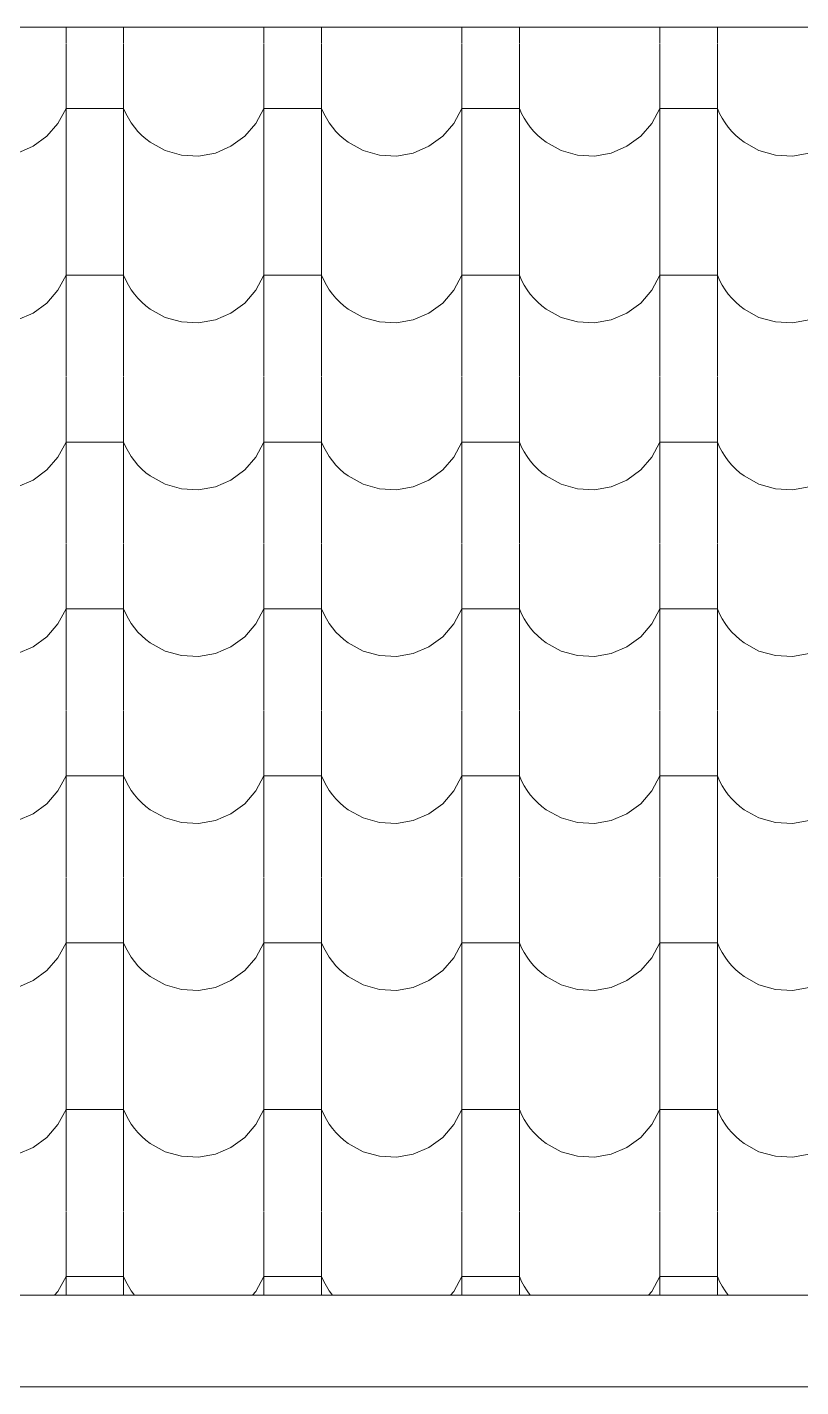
# Model space of a CAD drawing. Header units: millimetres. Extents: x 3554773 to 3850347, y -1853213 to -1653133.
# Drawn here: x 3591239 to 3593847, y -1693890 to -1689310 of the extents above; entities that cross this region are included whole.
import ezdxf

# ---------------------------------------------------------------- set-up
doc = ezdxf.new("R2010")
doc.units = ezdxf.units.MM
doc.header["$MEASUREMENT"] = 0
doc.set_wipeout_variables(frame=1)
doc.linetypes.add('Wipeout_Contour', pattern=[1000, 0, -1000])
doc.layers.add('Shell - Roof', color=7, linetype='Continuous')
doc.layers.add('Structural - Bearing', color=7, linetype='Continuous')
for name, color, linetype, lineweight, true_color in [('Shell - Roof_Pen_No__72', 7, 'Continuous', 20, 0xbf8080), ('Shell - Roof_Pen_No__92', 7, 'Continuous', 13, 0xbf8080), ('Structural - Bearing_Pen_No__87', 7, 'Continuous', 20, 0x6a6a6a)]:
    doc.layers.add(name, color=color, linetype=linetype, lineweight=lineweight, true_color=true_color)

# ---------------------------------------------------------------- blocks, each defined once
blk = doc.blocks.new('*X17', base_point=(2062354.7, -947561.6))
at = {"layer": 'Shell - Roof_Pen_No__72', "linetype": 'Continuous'}
for p, q in [((3675865.7, -1724558.6), (3675865.7, -1724571.6)), ((3675913.7, -1724558.6), (3675913.7, -1724571.6)), ((3676030.7, -1724558.6), (3676030.7, -1724571.6)), ((3676078.7, -1724558.6), (3676078.7, -1724571.6)), ((3676195.7, -1724558.6), (3676195.7, -1724571.6)), ((3676243.7, -1724558.6), (3676243.7, -1724571.6)), ((3676360.7, -1724558.6), (3676360.7, -1724571.6)), ((3676408.7, -1724558.6), (3676408.7, -1724571.6)), ((3675865.7, -1724572.1), (3675865.7, -1724710.6)), ((3675913.7, -1724572.1), (3675913.7, -1724710.6)), ((3676030.7, -1724572.1), (3676030.7, -1724710.6)), ((3676078.7, -1724572.1), (3676078.7, -1724710.6)), ((3676195.7, -1724572.1), (3676195.7, -1724710.6)), ((3676243.7, -1724572.1), (3676243.7, -1724710.6)), ((3676360.7, -1724572.1), (3676360.7, -1724710.6)), ((3676408.7, -1724572.1), (3676408.7, -1724710.6)), ((3675859, -1724638.7), (3675865.7, -1724626.2)), ((3675889.7, -1724626.2), (3675865.7, -1724626.2)), ((3675913.7, -1724626.2), (3675889.7, -1724626.2)), ((3675913.7, -1724626.2), (3675915.5, -1724630.4)), ((3675915.5, -1724630.4), (3675917.7, -1724634.4)), ((3676024, -1724638.7), (3676030.7, -1724626.2)), ((3676054.7, -1724626.2), (3676030.7, -1724626.2)), ((3676078.7, -1724626.2), (3676054.7, -1724626.2)), ((3676078.7, -1724626.2), (3676080.5, -1724630.4)), ((3676080.5, -1724630.4), (3676082.7, -1724634.4)), ((3676189, -1724638.7), (3676195.7, -1724626.2)), ((3676219.7, -1724626.2), (3676195.7, -1724626.2)), ((3676243.7, -1724626.2), (3676219.7, -1724626.2)), ((3676243.7, -1724626.2), (3676245.5, -1724630.4)), ((3676245.5, -1724630.4), (3676247.7, -1724634.4)), ((3676354, -1724638.7), (3676360.7, -1724626.2)), ((3676384.7, -1724626.2), (3676360.7, -1724626.2)), ((3676408.7, -1724626.2), (3676384.7, -1724626.2)), ((3676408.7, -1724626.2), (3676410.5, -1724630.4)), ((3676410.5, -1724630.4), (3676412.7, -1724634.4)), ((3675849.7, -1724649.4), (3675859, -1724638.7)), ((3675917.7, -1724634.4), (3675920.1, -1724638.3)), ((3675920.1, -1724638.3), (3675922.7, -1724641.9)), ((3675922.7, -1724641.9), (3675925.7, -1724645.4)), ((3676014.7, -1724649.4), (3676024, -1724638.7)), ((3676082.7, -1724634.4), (3676085.1, -1724638.3)), ((3676085.1, -1724638.3), (3676087.7, -1724641.9)), ((3676087.7, -1724641.9), (3676090.7, -1724645.4)), ((3676179.7, -1724649.4), (3676189, -1724638.7)), ((3676247.7, -1724634.4), (3676250.1, -1724638.3)), ((3676250.1, -1724638.3), (3676252.7, -1724641.9)), ((3676252.7, -1724641.9), (3676255.7, -1724645.4)), ((3676344.7, -1724649.4), (3676354, -1724638.7)), ((3676412.7, -1724634.4), (3676415.1, -1724638.3)), ((3676415.1, -1724638.3), (3676417.7, -1724641.9)), ((3676417.7, -1724641.9), (3676420.7, -1724645.4)), ((3675838.2, -1724657.8), (3675849.7, -1724649.4)), ((3675925.7, -1724645.4), (3675928.9, -1724648.7)), ((3675928.9, -1724648.7), (3675932.3, -1724651.7)), ((3675932.3, -1724651.7), (3675935.9, -1724654.4)), ((3675935.9, -1724654.4), (3675948.3, -1724661.3)), ((3676003.2, -1724657.8), (3676014.7, -1724649.4)), ((3676090.7, -1724645.4), (3676093.9, -1724648.7)), ((3676093.9, -1724648.7), (3676097.3, -1724651.7)), ((3676097.3, -1724651.7), (3676100.9, -1724654.4)), ((3676100.9, -1724654.4), (3676113.3, -1724661.3)), ((3676168.2, -1724657.8), (3676179.7, -1724649.4)), ((3676255.7, -1724645.4), (3676258.9, -1724648.7)), ((3676258.9, -1724648.7), (3676262.3, -1724651.7)), ((3676262.3, -1724651.7), (3676265.9, -1724654.4)), ((3676265.9, -1724654.4), (3676278.3, -1724661.3)), ((3676333.2, -1724657.8), (3676344.7, -1724649.4)), ((3676420.7, -1724645.4), (3676423.9, -1724648.7)), ((3676423.9, -1724648.7), (3676427.3, -1724651.7)), ((3676427.3, -1724651.7), (3676430.9, -1724654.4)), ((3676430.9, -1724654.4), (3676443.3, -1724661.3)), ((3675825.2, -1724663.4), (3675838.2, -1724657.8)), ((3675948.3, -1724661.3), (3675962, -1724665.1)), ((3675962, -1724665.1), (3675976.2, -1724665.9)), ((3675976.2, -1724665.9), (3675990.2, -1724663.4)), ((3675990.2, -1724663.4), (3676003.2, -1724657.8)), ((3676113.3, -1724661.3), (3676127, -1724665.1)), ((3676127, -1724665.1), (3676141.2, -1724665.9)), ((3676141.2, -1724665.9), (3676155.2, -1724663.4)), ((3676155.2, -1724663.4), (3676168.2, -1724657.8)), ((3676278.3, -1724661.3), (3676292, -1724665.1)), ((3676292, -1724665.1), (3676306.2, -1724665.9)), ((3676306.2, -1724665.9), (3676320.2, -1724663.4)), ((3676320.2, -1724663.4), (3676333.2, -1724657.8)), ((3676443.3, -1724661.3), (3676457, -1724665.1)), ((3676457, -1724665.1), (3676471.2, -1724665.9)), ((3676471.2, -1724665.9), (3676485.2, -1724663.4)), ((3675865.7, -1724711.1), (3675865.7, -1724849.6)), ((3675913.7, -1724711.1), (3675913.7, -1724849.6)), ((3676030.7, -1724711.1), (3676030.7, -1724849.6)), ((3676078.7, -1724711.1), (3676078.7, -1724849.6)), ((3676195.7, -1724711.1), (3676195.7, -1724849.6)), ((3676243.7, -1724711.1), (3676243.7, -1724849.6)), ((3676360.7, -1724711.1), (3676360.7, -1724849.6)), ((3676408.7, -1724711.1), (3676408.7, -1724849.6)), ((3675859, -1724777.7), (3675865.7, -1724765.2)), ((3675889.7, -1724765.2), (3675865.7, -1724765.2)), ((3675913.7, -1724765.2), (3675889.7, -1724765.2)), ((3675913.7, -1724765.2), (3675915.5, -1724769.4)), ((3676024, -1724777.7), (3676030.7, -1724765.2)), ((3676054.7, -1724765.2), (3676030.7, -1724765.2)), ((3676078.7, -1724765.2), (3676054.7, -1724765.2)), ((3676078.7, -1724765.2), (3676080.5, -1724769.4)), ((3676189, -1724777.7), (3676195.7, -1724765.2)), ((3676219.7, -1724765.2), (3676195.7, -1724765.2)), ((3676243.7, -1724765.2), (3676219.7, -1724765.2)), ((3676243.7, -1724765.2), (3676245.5, -1724769.4)), ((3676354, -1724777.7), (3676360.7, -1724765.2)), ((3676384.7, -1724765.2), (3676360.7, -1724765.2)), ((3676408.7, -1724765.2), (3676384.7, -1724765.2)), ((3676408.7, -1724765.2), (3676410.5, -1724769.4)), ((3675849.7, -1724788.4), (3675859, -1724777.7)), ((3675915.5, -1724769.4), (3675917.7, -1724773.4)), ((3675917.7, -1724773.4), (3675920.1, -1724777.3)), ((3675920.1, -1724777.3), (3675922.7, -1724780.9)), ((3676014.7, -1724788.4), (3676024, -1724777.7)), ((3676080.5, -1724769.4), (3676082.7, -1724773.4)), ((3676082.7, -1724773.4), (3676085.1, -1724777.3)), ((3676085.1, -1724777.3), (3676087.7, -1724780.9)), ((3676179.7, -1724788.4), (3676189, -1724777.7)), ((3676245.5, -1724769.4), (3676247.7, -1724773.4)), ((3676247.7, -1724773.4), (3676250.1, -1724777.3)), ((3676250.1, -1724777.3), (3676252.7, -1724780.9)), ((3676344.7, -1724788.4), (3676354, -1724777.7)), ((3676410.5, -1724769.4), (3676412.7, -1724773.4)), ((3676412.7, -1724773.4), (3676415.1, -1724777.3)), ((3676415.1, -1724777.3), (3676417.7, -1724780.9)), ((3675838.2, -1724796.8), (3675849.7, -1724788.4)), ((3675922.7, -1724780.9), (3675925.7, -1724784.4)), ((3675925.7, -1724784.4), (3675928.9, -1724787.7)), ((3675928.9, -1724787.7), (3675932.3, -1724790.7)), ((3675932.3, -1724790.7), (3675935.9, -1724793.4)), ((3676003.2, -1724796.8), (3676014.7, -1724788.4)), ((3676087.7, -1724780.9), (3676090.7, -1724784.4)), ((3676090.7, -1724784.4), (3676093.9, -1724787.7)), ((3676093.9, -1724787.7), (3676097.3, -1724790.7)), ((3676097.3, -1724790.7), (3676100.9, -1724793.4)), ((3676168.2, -1724796.8), (3676179.7, -1724788.4)), ((3676252.7, -1724780.9), (3676255.7, -1724784.4)), ((3676255.7, -1724784.4), (3676258.9, -1724787.7)), ((3676258.9, -1724787.7), (3676262.3, -1724790.7)), ((3676262.3, -1724790.7), (3676265.9, -1724793.4)), ((3676333.2, -1724796.8), (3676344.7, -1724788.4)), ((3676417.7, -1724780.9), (3676420.7, -1724784.4)), ((3676420.7, -1724784.4), (3676423.9, -1724787.7)), ((3676423.9, -1724787.7), (3676427.3, -1724790.7)), ((3676427.3, -1724790.7), (3676430.9, -1724793.4)), ((3675825.2, -1724802.4), (3675838.2, -1724796.8)), ((3675935.9, -1724793.4), (3675948.3, -1724800.3)), ((3675948.3, -1724800.3), (3675962, -1724804.1)), ((3675976.2, -1724804.9), (3675990.2, -1724802.4)), ((3675990.2, -1724802.4), (3676003.2, -1724796.8)), ((3676100.9, -1724793.4), (3676113.3, -1724800.3)), ((3676113.3, -1724800.3), (3676127, -1724804.1)), ((3676141.2, -1724804.9), (3676155.2, -1724802.4)), ((3676155.2, -1724802.4), (3676168.2, -1724796.8)), ((3676265.9, -1724793.4), (3676278.3, -1724800.3)), ((3676278.3, -1724800.3), (3676292, -1724804.1)), ((3676306.2, -1724804.9), (3676320.2, -1724802.4)), ((3676320.2, -1724802.4), (3676333.2, -1724796.8)), ((3676430.9, -1724793.4), (3676443.3, -1724800.3)), ((3676443.3, -1724800.3), (3676457, -1724804.1)), ((3676471.2, -1724804.9), (3676485.2, -1724802.4)), ((3675962, -1724804.1), (3675976.2, -1724804.9)), ((3676127, -1724804.1), (3676141.2, -1724804.9)), ((3676292, -1724804.1), (3676306.2, -1724804.9)), ((3676457, -1724804.1), (3676471.2, -1724804.9)), ((3675865.7, -1724850.1), (3675865.7, -1724988.6)), ((3675913.7, -1724850.1), (3675913.7, -1724988.6)), ((3676030.7, -1724850.1), (3676030.7, -1724988.6)), ((3676078.7, -1724850.1), (3676078.7, -1724988.6)), ((3676195.7, -1724850.1), (3676195.7, -1724988.6)), ((3676243.7, -1724850.1), (3676243.7, -1724988.6)), ((3676360.7, -1724850.1), (3676360.7, -1724988.6)), ((3676408.7, -1724850.1), (3676408.7, -1724988.6)), ((3675859, -1724916.7), (3675865.7, -1724904.2)), ((3675889.7, -1724904.2), (3675865.7, -1724904.2)), ((3675913.7, -1724904.2), (3675889.7, -1724904.2)), ((3675913.7, -1724904.2), (3675915.5, -1724908.4)), ((3676024, -1724916.7), (3676030.7, -1724904.2)), ((3676054.7, -1724904.2), (3676030.7, -1724904.2)), ((3676078.7, -1724904.2), (3676054.7, -1724904.2)), ((3676078.7, -1724904.2), (3676080.5, -1724908.4)), ((3676189, -1724916.7), (3676195.7, -1724904.2)), ((3676219.7, -1724904.2), (3676195.7, -1724904.2)), ((3676243.7, -1724904.2), (3676219.7, -1724904.2)), ((3676243.7, -1724904.2), (3676245.5, -1724908.4)), ((3676354, -1724916.7), (3676360.7, -1724904.2)), ((3676384.7, -1724904.2), (3676360.7, -1724904.2)), ((3676408.7, -1724904.2), (3676384.7, -1724904.2)), ((3676408.7, -1724904.2), (3676410.5, -1724908.4)), ((3675915.5, -1724908.4), (3675917.7, -1724912.4)), ((3675917.7, -1724912.4), (3675920.1, -1724916.3)), ((3676080.5, -1724908.4), (3676082.7, -1724912.4)), ((3676082.7, -1724912.4), (3676085.1, -1724916.3)), ((3676245.5, -1724908.4), (3676247.7, -1724912.4)), ((3676247.7, -1724912.4), (3676250.1, -1724916.3)), ((3676410.5, -1724908.4), (3676412.7, -1724912.4)), ((3676412.7, -1724912.4), (3676415.1, -1724916.3)), ((3675838.2, -1724935.8), (3675849.7, -1724927.4)), ((3675849.7, -1724927.4), (3675859, -1724916.7)), ((3675920.1, -1724916.3), (3675922.7, -1724919.9)), ((3675922.7, -1724919.9), (3675925.7, -1724923.4)), ((3675925.7, -1724923.4), (3675928.9, -1724926.7)), ((3675928.9, -1724926.7), (3675932.3, -1724929.7)), ((3676003.2, -1724935.8), (3676014.7, -1724927.4)), ((3676014.7, -1724927.4), (3676024, -1724916.7)), ((3676085.1, -1724916.3), (3676087.7, -1724919.9)), ((3676087.7, -1724919.9), (3676090.7, -1724923.4)), ((3676090.7, -1724923.4), (3676093.9, -1724926.7)), ((3676093.9, -1724926.7), (3676097.3, -1724929.7)), ((3676168.2, -1724935.8), (3676179.7, -1724927.4)), ((3676179.7, -1724927.4), (3676189, -1724916.7)), ((3676250.1, -1724916.3), (3676252.7, -1724919.9)), ((3676252.7, -1724919.9), (3676255.7, -1724923.4)), ((3676255.7, -1724923.4), (3676258.9, -1724926.7)), ((3676258.9, -1724926.7), (3676262.3, -1724929.7)), ((3676333.2, -1724935.8), (3676344.7, -1724927.4)), ((3676344.7, -1724927.4), (3676354, -1724916.7)), ((3676415.1, -1724916.3), (3676417.7, -1724919.9)), ((3676417.7, -1724919.9), (3676420.7, -1724923.4)), ((3676420.7, -1724923.4), (3676423.9, -1724926.7)), ((3676423.9, -1724926.7), (3676427.3, -1724929.7)), ((3675825.2, -1724941.4), (3675838.2, -1724935.8)), ((3675932.3, -1724929.7), (3675935.9, -1724932.4)), ((3675935.9, -1724932.4), (3675948.3, -1724939.3)), ((3675990.2, -1724941.4), (3676003.2, -1724935.8)), ((3676097.3, -1724929.7), (3676100.9, -1724932.4)), ((3676100.9, -1724932.4), (3676113.3, -1724939.3)), ((3676155.2, -1724941.4), (3676168.2, -1724935.8)), ((3676262.3, -1724929.7), (3676265.9, -1724932.4)), ((3676265.9, -1724932.4), (3676278.3, -1724939.3)), ((3676320.2, -1724941.4), (3676333.2, -1724935.8)), ((3676427.3, -1724929.7), (3676430.9, -1724932.4)), ((3676430.9, -1724932.4), (3676443.3, -1724939.3)), ((3675948.3, -1724939.3), (3675962, -1724943.1)), ((3675962, -1724943.1), (3675976.2, -1724943.9)), ((3675976.2, -1724943.9), (3675990.2, -1724941.4)), ((3676113.3, -1724939.3), (3676127, -1724943.1)), ((3676127, -1724943.1), (3676141.2, -1724943.9)), ((3676141.2, -1724943.9), (3676155.2, -1724941.4)), ((3676278.3, -1724939.3), (3676292, -1724943.1)), ((3676292, -1724943.1), (3676306.2, -1724943.9)), ((3676306.2, -1724943.9), (3676320.2, -1724941.4)), ((3676443.3, -1724939.3), (3676457, -1724943.1)), ((3676457, -1724943.1), (3676471.2, -1724943.9)), ((3676471.2, -1724943.9), (3676485.2, -1724941.4)), ((3675865.7, -1724989.1), (3675865.7, -1725127.6)), ((3675913.7, -1724989.1), (3675913.7, -1725127.6)), ((3676030.7, -1724989.1), (3676030.7, -1725127.6)), ((3676078.7, -1724989.1), (3676078.7, -1725127.6)), ((3676195.7, -1724989.1), (3676195.7, -1725127.6)), ((3676243.7, -1724989.1), (3676243.7, -1725127.6)), ((3676360.7, -1724989.1), (3676360.7, -1725127.6)), ((3676408.7, -1724989.1), (3676408.7, -1725127.6)), ((3675859, -1725055.7), (3675865.7, -1725043.2)), ((3675889.7, -1725043.2), (3675865.7, -1725043.2)), ((3675913.7, -1725043.2), (3675889.7, -1725043.2)), ((3675913.7, -1725043.2), (3675915.5, -1725047.4)), ((3675915.5, -1725047.4), (3675917.7, -1725051.4)), ((3675917.7, -1725051.4), (3675920.1, -1725055.3)), ((3676024, -1725055.7), (3676030.7, -1725043.2)), ((3676054.7, -1725043.2), (3676030.7, -1725043.2)), ((3676078.7, -1725043.2), (3676054.7, -1725043.2)), ((3676078.7, -1725043.2), (3676080.5, -1725047.4)), ((3676080.5, -1725047.4), (3676082.7, -1725051.4)), ((3676082.7, -1725051.4), (3676085.1, -1725055.3)), ((3676189, -1725055.7), (3676195.7, -1725043.2)), ((3676219.7, -1725043.2), (3676195.7, -1725043.2)), ((3676243.7, -1725043.2), (3676219.7, -1725043.2)), ((3676243.7, -1725043.2), (3676245.5, -1725047.4)), ((3676245.5, -1725047.4), (3676247.7, -1725051.4)), ((3676247.7, -1725051.4), (3676250.1, -1725055.3)), ((3676354, -1725055.7), (3676360.7, -1725043.2)), ((3676384.7, -1725043.2), (3676360.7, -1725043.2)), ((3676408.7, -1725043.2), (3676384.7, -1725043.2)), ((3676408.7, -1725043.2), (3676410.5, -1725047.4)), ((3676410.5, -1725047.4), (3676412.7, -1725051.4)), ((3676412.7, -1725051.4), (3676415.1, -1725055.3)), ((3675849.7, -1725066.4), (3675859, -1725055.7)), ((3675920.1, -1725055.3), (3675922.7, -1725058.9)), ((3675922.7, -1725058.9), (3675925.7, -1725062.4)), ((3675925.7, -1725062.4), (3675928.9, -1725065.7)), ((3676014.7, -1725066.4), (3676024, -1725055.7)), ((3676085.1, -1725055.3), (3676087.7, -1725058.9)), ((3676087.7, -1725058.9), (3676090.7, -1725062.4)), ((3676090.7, -1725062.4), (3676093.9, -1725065.7)), ((3676179.7, -1725066.4), (3676189, -1725055.7)), ((3676250.1, -1725055.3), (3676252.7, -1725058.9)), ((3676252.7, -1725058.9), (3676255.7, -1725062.4)), ((3676255.7, -1725062.4), (3676258.9, -1725065.7)), ((3676344.7, -1725066.4), (3676354, -1725055.7)), ((3676415.1, -1725055.3), (3676417.7, -1725058.9)), ((3676417.7, -1725058.9), (3676420.7, -1725062.4)), ((3676420.7, -1725062.4), (3676423.9, -1725065.7)), ((3675838.2, -1725074.8), (3675849.7, -1725066.4)), ((3675928.9, -1725065.7), (3675932.3, -1725068.7)), ((3675932.3, -1725068.7), (3675935.9, -1725071.4)), ((3675935.9, -1725071.4), (3675948.3, -1725078.3)), ((3676003.2, -1725074.8), (3676014.7, -1725066.4)), ((3676093.9, -1725065.7), (3676097.3, -1725068.7)), ((3676097.3, -1725068.7), (3676100.9, -1725071.4)), ((3676100.9, -1725071.4), (3676113.3, -1725078.3)), ((3676168.2, -1725074.8), (3676179.7, -1725066.4)), ((3676258.9, -1725065.7), (3676262.3, -1725068.7)), ((3676262.3, -1725068.7), (3676265.9, -1725071.4)), ((3676265.9, -1725071.4), (3676278.3, -1725078.3)), ((3676333.2, -1725074.8), (3676344.7, -1725066.4)), ((3676423.9, -1725065.7), (3676427.3, -1725068.7)), ((3676427.3, -1725068.7), (3676430.9, -1725071.4)), ((3676430.9, -1725071.4), (3676443.3, -1725078.3)), ((3675825.2, -1725080.4), (3675838.2, -1725074.8)), ((3675948.3, -1725078.3), (3675962, -1725082.1)), ((3675962, -1725082.1), (3675976.2, -1725082.9)), ((3675976.2, -1725082.9), (3675990.2, -1725080.4)), ((3675990.2, -1725080.4), (3676003.2, -1725074.8)), ((3676113.3, -1725078.3), (3676127, -1725082.1)), ((3676127, -1725082.1), (3676141.2, -1725082.9)), ((3676141.2, -1725082.9), (3676155.2, -1725080.4)), ((3676155.2, -1725080.4), (3676168.2, -1725074.8)), ((3676278.3, -1725078.3), (3676292, -1725082.1)), ((3676292, -1725082.1), (3676306.2, -1725082.9)), ((3676306.2, -1725082.9), (3676320.2, -1725080.4)), ((3676320.2, -1725080.4), (3676333.2, -1725074.8)), ((3676443.3, -1725078.3), (3676457, -1725082.1)), ((3676457, -1725082.1), (3676471.2, -1725082.9)), ((3676471.2, -1725082.9), (3676485.2, -1725080.4)), ((3675865.7, -1725128.1), (3675865.7, -1725266.6)), ((3675913.7, -1725128.1), (3675913.7, -1725266.6)), ((3676030.7, -1725128.1), (3676030.7, -1725266.6)), ((3676078.7, -1725128.1), (3676078.7, -1725266.6)), ((3676195.7, -1725128.1), (3676195.7, -1725266.6)), ((3676243.7, -1725128.1), (3676243.7, -1725266.6)), ((3676360.7, -1725128.1), (3676360.7, -1725266.6)), ((3676408.7, -1725128.1), (3676408.7, -1725266.6)), ((3675859, -1725194.7), (3675865.7, -1725182.2)), ((3675889.7, -1725182.2), (3675865.7, -1725182.2)), ((3675913.7, -1725182.2), (3675889.7, -1725182.2)), ((3675913.7, -1725182.2), (3675915.5, -1725186.4)), ((3675915.5, -1725186.4), (3675917.7, -1725190.4)), ((3676024, -1725194.7), (3676030.7, -1725182.2)), ((3676054.7, -1725182.2), (3676030.7, -1725182.2)), ((3676078.7, -1725182.2), (3676054.7, -1725182.2)), ((3676078.7, -1725182.2), (3676080.5, -1725186.4)), ((3676080.5, -1725186.4), (3676082.7, -1725190.4)), ((3676189, -1725194.7), (3676195.7, -1725182.2)), ((3676219.7, -1725182.2), (3676195.7, -1725182.2)), ((3676243.7, -1725182.2), (3676219.7, -1725182.2)), ((3676243.7, -1725182.2), (3676245.5, -1725186.4)), ((3676245.5, -1725186.4), (3676247.7, -1725190.4)), ((3676354, -1725194.7), (3676360.7, -1725182.2)), ((3676384.7, -1725182.2), (3676360.7, -1725182.2)), ((3676408.7, -1725182.2), (3676384.7, -1725182.2)), ((3676408.7, -1725182.2), (3676410.5, -1725186.4)), ((3676410.5, -1725186.4), (3676412.7, -1725190.4)), ((3675849.7, -1725205.4), (3675859, -1725194.7)), ((3675917.7, -1725190.4), (3675920.1, -1725194.3)), ((3675920.1, -1725194.3), (3675922.7, -1725197.9)), ((3675922.7, -1725197.9), (3675925.7, -1725201.4)), ((3676014.7, -1725205.4), (3676024, -1725194.7)), ((3676082.7, -1725190.4), (3676085.1, -1725194.3)), ((3676085.1, -1725194.3), (3676087.7, -1725197.9)), ((3676087.7, -1725197.9), (3676090.7, -1725201.4)), ((3676179.7, -1725205.4), (3676189, -1725194.7)), ((3676247.7, -1725190.4), (3676250.1, -1725194.3)), ((3676250.1, -1725194.3), (3676252.7, -1725197.9)), ((3676252.7, -1725197.9), (3676255.7, -1725201.4)), ((3676344.7, -1725205.4), (3676354, -1725194.7)), ((3676412.7, -1725190.4), (3676415.1, -1725194.3)), ((3676415.1, -1725194.3), (3676417.7, -1725197.9)), ((3676417.7, -1725197.9), (3676420.7, -1725201.4)), ((3675838.2, -1725213.8), (3675849.7, -1725205.4)), ((3675925.7, -1725201.4), (3675928.9, -1725204.7)), ((3675928.9, -1725204.7), (3675932.3, -1725207.7)), ((3675932.3, -1725207.7), (3675935.9, -1725210.4)), ((3675935.9, -1725210.4), (3675948.3, -1725217.3)), ((3676003.2, -1725213.8), (3676014.7, -1725205.4)), ((3676090.7, -1725201.4), (3676093.9, -1725204.7)), ((3676093.9, -1725204.7), (3676097.3, -1725207.7)), ((3676097.3, -1725207.7), (3676100.9, -1725210.4)), ((3676100.9, -1725210.4), (3676113.3, -1725217.3)), ((3676168.2, -1725213.8), (3676179.7, -1725205.4)), ((3676255.7, -1725201.4), (3676258.9, -1725204.7)), ((3676258.9, -1725204.7), (3676262.3, -1725207.7)), ((3676262.3, -1725207.7), (3676265.9, -1725210.4)), ((3676265.9, -1725210.4), (3676278.3, -1725217.3)), ((3676333.2, -1725213.8), (3676344.7, -1725205.4)), ((3676420.7, -1725201.4), (3676423.9, -1725204.7)), ((3676423.9, -1725204.7), (3676427.3, -1725207.7)), ((3676427.3, -1725207.7), (3676430.9, -1725210.4)), ((3676430.9, -1725210.4), (3676443.3, -1725217.3)), ((3675825.2, -1725219.4), (3675838.2, -1725213.8)), ((3675948.3, -1725217.3), (3675962, -1725221.1)), ((3675962, -1725221.1), (3675976.2, -1725221.9)), ((3675976.2, -1725221.9), (3675990.2, -1725219.4)), ((3675990.2, -1725219.4), (3676003.2, -1725213.8)), ((3676113.3, -1725217.3), (3676127, -1725221.1)), ((3676127, -1725221.1), (3676141.2, -1725221.9)), ((3676141.2, -1725221.9), (3676155.2, -1725219.4)), ((3676155.2, -1725219.4), (3676168.2, -1725213.8)), ((3676278.3, -1725217.3), (3676292, -1725221.1)), ((3676292, -1725221.1), (3676306.2, -1725221.9)), ((3676306.2, -1725221.9), (3676320.2, -1725219.4)), ((3676320.2, -1725219.4), (3676333.2, -1725213.8)), ((3676443.3, -1725217.3), (3676457, -1725221.1)), ((3676457, -1725221.1), (3676471.2, -1725221.9)), ((3676471.2, -1725221.9), (3676485.2, -1725219.4)), ((3675865.7, -1725267.1), (3675865.7, -1725405.6)), ((3675913.7, -1725267.1), (3675913.7, -1725405.6)), ((3676030.7, -1725267.1), (3676030.7, -1725405.6)), ((3676078.7, -1725267.1), (3676078.7, -1725405.6)), ((3676195.7, -1725267.1), (3676195.7, -1725405.6)), ((3676243.7, -1725267.1), (3676243.7, -1725405.6)), ((3676360.7, -1725267.1), (3676360.7, -1725405.6)), ((3676408.7, -1725267.1), (3676408.7, -1725405.6)), ((3675859, -1725333.7), (3675865.7, -1725321.2)), ((3675889.7, -1725321.2), (3675865.7, -1725321.2)), ((3675913.7, -1725321.2), (3675889.7, -1725321.2)), ((3675913.7, -1725321.2), (3675915.5, -1725325.4)), ((3676024, -1725333.7), (3676030.7, -1725321.2)), ((3676054.7, -1725321.2), (3676030.7, -1725321.2)), ((3676078.7, -1725321.2), (3676054.7, -1725321.2)), ((3676078.7, -1725321.2), (3676080.5, -1725325.4)), ((3676189, -1725333.7), (3676195.7, -1725321.2)), ((3676219.7, -1725321.2), (3676195.7, -1725321.2)), ((3676243.7, -1725321.2), (3676219.7, -1725321.2)), ((3676243.7, -1725321.2), (3676245.5, -1725325.4)), ((3676354, -1725333.7), (3676360.7, -1725321.2)), ((3676384.7, -1725321.2), (3676360.7, -1725321.2)), ((3676408.7, -1725321.2), (3676384.7, -1725321.2)), ((3676408.7, -1725321.2), (3676410.5, -1725325.4)), ((3675849.7, -1725344.4), (3675859, -1725333.7)), ((3675915.5, -1725325.4), (3675917.7, -1725329.4)), ((3675917.7, -1725329.4), (3675920.1, -1725333.3)), ((3675920.1, -1725333.3), (3675922.7, -1725336.9)), ((3676014.7, -1725344.4), (3676024, -1725333.7)), ((3676080.5, -1725325.4), (3676082.7, -1725329.4)), ((3676082.7, -1725329.4), (3676085.1, -1725333.3)), ((3676085.1, -1725333.3), (3676087.7, -1725336.9)), ((3676179.7, -1725344.4), (3676189, -1725333.7)), ((3676245.5, -1725325.4), (3676247.7, -1725329.4)), ((3676247.7, -1725329.4), (3676250.1, -1725333.3)), ((3676250.1, -1725333.3), (3676252.7, -1725336.9)), ((3676344.7, -1725344.4), (3676354, -1725333.7)), ((3676410.5, -1725325.4), (3676412.7, -1725329.4)), ((3676412.7, -1725329.4), (3676415.1, -1725333.3)), ((3676415.1, -1725333.3), (3676417.7, -1725336.9)), ((3675838.2, -1725352.8), (3675849.7, -1725344.4)), ((3675922.7, -1725336.9), (3675925.7, -1725340.4)), ((3675925.7, -1725340.4), (3675928.9, -1725343.7)), ((3675928.9, -1725343.7), (3675932.3, -1725346.7)), ((3676003.2, -1725352.8), (3676014.7, -1725344.4)), ((3676087.7, -1725336.9), (3676090.7, -1725340.4)), ((3676090.7, -1725340.4), (3676093.9, -1725343.7)), ((3676093.9, -1725343.7), (3676097.3, -1725346.7)), ((3676168.2, -1725352.8), (3676179.7, -1725344.4)), ((3676252.7, -1725336.9), (3676255.7, -1725340.4)), ((3676255.7, -1725340.4), (3676258.9, -1725343.7)), ((3676258.9, -1725343.7), (3676262.3, -1725346.7)), ((3676333.2, -1725352.8), (3676344.7, -1725344.4)), ((3676417.7, -1725336.9), (3676420.7, -1725340.4)), ((3676420.7, -1725340.4), (3676423.9, -1725343.7)), ((3676423.9, -1725343.7), (3676427.3, -1725346.7)), ((3675825.2, -1725358.4), (3675838.2, -1725352.8)), ((3675932.3, -1725346.7), (3675935.9, -1725349.4)), ((3675935.9, -1725349.4), (3675948.3, -1725356.3)), ((3675948.3, -1725356.3), (3675962, -1725360.1)), ((3675990.2, -1725358.4), (3676003.2, -1725352.8)), ((3676097.3, -1725346.7), (3676100.9, -1725349.4)), ((3676100.9, -1725349.4), (3676113.3, -1725356.3)), ((3676113.3, -1725356.3), (3676127, -1725360.1)), ((3676155.2, -1725358.4), (3676168.2, -1725352.8)), ((3676262.3, -1725346.7), (3676265.9, -1725349.4)), ((3676265.9, -1725349.4), (3676278.3, -1725356.3)), ((3676278.3, -1725356.3), (3676292, -1725360.1)), ((3676320.2, -1725358.4), (3676333.2, -1725352.8)), ((3676427.3, -1725346.7), (3676430.9, -1725349.4)), ((3676430.9, -1725349.4), (3676443.3, -1725356.3)), ((3676443.3, -1725356.3), (3676457, -1725360.1)), ((3675962, -1725360.1), (3675976.2, -1725360.9)), ((3675976.2, -1725360.9), (3675990.2, -1725358.4)), ((3676127, -1725360.1), (3676141.2, -1725360.9)), ((3676141.2, -1725360.9), (3676155.2, -1725358.4)), ((3676292, -1725360.1), (3676306.2, -1725360.9)), ((3676306.2, -1725360.9), (3676320.2, -1725358.4)), ((3676457, -1725360.1), (3676471.2, -1725360.9)), ((3676471.2, -1725360.9), (3676485.2, -1725358.4)), ((3675865.7, -1725406.1), (3675865.7, -1725544.6)), ((3675913.7, -1725406.1), (3675913.7, -1725544.6)), ((3676030.7, -1725406.1), (3676030.7, -1725544.6)), ((3676078.7, -1725406.1), (3676078.7, -1725544.6)), ((3676195.7, -1725406.1), (3676195.7, -1725544.6)), ((3676243.7, -1725406.1), (3676243.7, -1725544.6)), ((3676360.7, -1725406.1), (3676360.7, -1725544.6)), ((3676408.7, -1725406.1), (3676408.7, -1725544.6)), ((3675859, -1725472.7), (3675865.7, -1725460.2)), ((3675889.7, -1725460.2), (3675865.7, -1725460.2)), ((3675913.7, -1725460.2), (3675889.7, -1725460.2)), ((3675913.7, -1725460.2), (3675915.5, -1725464.4)), ((3675915.5, -1725464.4), (3675917.7, -1725468.4)), ((3675917.7, -1725468.4), (3675920.1, -1725472.3)), ((3676024, -1725472.7), (3676030.7, -1725460.2)), ((3676054.7, -1725460.2), (3676030.7, -1725460.2)), ((3676078.7, -1725460.2), (3676054.7, -1725460.2)), ((3676078.7, -1725460.2), (3676080.5, -1725464.4)), ((3676080.5, -1725464.4), (3676082.7, -1725468.4)), ((3676082.7, -1725468.4), (3676085.1, -1725472.3)), ((3676189, -1725472.7), (3676195.7, -1725460.2)), ((3676219.7, -1725460.2), (3676195.7, -1725460.2)), ((3676243.7, -1725460.2), (3676219.7, -1725460.2)), ((3676243.7, -1725460.2), (3676245.5, -1725464.4)), ((3676245.5, -1725464.4), (3676247.7, -1725468.4)), ((3676247.7, -1725468.4), (3676250.1, -1725472.3)), ((3676354, -1725472.7), (3676360.7, -1725460.2)), ((3676384.7, -1725460.2), (3676360.7, -1725460.2)), ((3676408.7, -1725460.2), (3676384.7, -1725460.2)), ((3676408.7, -1725460.2), (3676410.5, -1725464.4)), ((3676410.5, -1725464.4), (3676412.7, -1725468.4)), ((3676412.7, -1725468.4), (3676415.1, -1725472.3)), ((3675849.7, -1725483.4), (3675859, -1725472.7)), ((3675920.1, -1725472.3), (3675922.7, -1725475.9)), ((3675922.7, -1725475.9), (3675925.7, -1725479.4)), ((3675925.7, -1725479.4), (3675928.9, -1725482.7)), ((3676014.7, -1725483.4), (3676024, -1725472.7)), ((3676085.1, -1725472.3), (3676087.7, -1725475.9)), ((3676087.7, -1725475.9), (3676090.7, -1725479.4)), ((3676090.7, -1725479.4), (3676093.9, -1725482.7)), ((3676179.7, -1725483.4), (3676189, -1725472.7)), ((3676250.1, -1725472.3), (3676252.7, -1725475.9)), ((3676252.7, -1725475.9), (3676255.7, -1725479.4)), ((3676255.7, -1725479.4), (3676258.9, -1725482.7)), ((3676344.7, -1725483.4), (3676354, -1725472.7)), ((3676415.1, -1725472.3), (3676417.7, -1725475.9)), ((3676417.7, -1725475.9), (3676420.7, -1725479.4)), ((3676420.7, -1725479.4), (3676423.9, -1725482.7)), ((3675825.2, -1725497.4), (3675838.2, -1725491.8)), ((3675838.2, -1725491.8), (3675849.7, -1725483.4)), ((3675928.9, -1725482.7), (3675932.3, -1725485.7)), ((3675932.3, -1725485.7), (3675935.9, -1725488.4)), ((3675935.9, -1725488.4), (3675948.3, -1725495.3)), ((3675990.2, -1725497.4), (3676003.2, -1725491.8)), ((3676003.2, -1725491.8), (3676014.7, -1725483.4)), ((3676093.9, -1725482.7), (3676097.3, -1725485.7)), ((3676097.3, -1725485.7), (3676100.9, -1725488.4)), ((3676100.9, -1725488.4), (3676113.3, -1725495.3)), ((3676155.2, -1725497.4), (3676168.2, -1725491.8)), ((3676168.2, -1725491.8), (3676179.7, -1725483.4)), ((3676258.9, -1725482.7), (3676262.3, -1725485.7)), ((3676262.3, -1725485.7), (3676265.9, -1725488.4)), ((3676265.9, -1725488.4), (3676278.3, -1725495.3)), ((3676320.2, -1725497.4), (3676333.2, -1725491.8)), ((3676333.2, -1725491.8), (3676344.7, -1725483.4)), ((3676423.9, -1725482.7), (3676427.3, -1725485.7)), ((3676427.3, -1725485.7), (3676430.9, -1725488.4)), ((3676430.9, -1725488.4), (3676443.3, -1725495.3)), ((3675948.3, -1725495.3), (3675962, -1725499.1)), ((3675962, -1725499.1), (3675976.2, -1725499.9)), ((3675976.2, -1725499.9), (3675990.2, -1725497.4)), ((3676113.3, -1725495.3), (3676127, -1725499.1)), ((3676127, -1725499.1), (3676141.2, -1725499.9)), ((3676141.2, -1725499.9), (3676155.2, -1725497.4)), ((3676278.3, -1725495.3), (3676292, -1725499.1)), ((3676292, -1725499.1), (3676306.2, -1725499.9)), ((3676306.2, -1725499.9), (3676320.2, -1725497.4)), ((3676443.3, -1725495.3), (3676457, -1725499.1)), ((3676457, -1725499.1), (3676471.2, -1725499.9)), ((3676471.2, -1725499.9), (3676485.2, -1725497.4)), ((3675865.7, -1725545.1), (3675865.7, -1725614.9)), ((3675913.7, -1725545.1), (3675913.7, -1725614.9)), ((3676030.7, -1725545.1), (3676030.7, -1725614.9)), ((3676078.7, -1725545.1), (3676078.7, -1725614.9)), ((3676195.7, -1725545.1), (3676195.7, -1725614.9)), ((3676243.7, -1725545.1), (3676243.7, -1725614.9)), ((3676360.7, -1725545.1), (3676360.7, -1725614.9)), ((3676408.7, -1725545.1), (3676408.7, -1725614.9)), ((3675859, -1725611.7), (3675865.7, -1725599.2)), ((3675889.7, -1725599.2), (3675865.7, -1725599.2)), ((3675913.7, -1725599.2), (3675889.7, -1725599.2)), ((3675913.7, -1725599.2), (3675915.5, -1725603.4)), ((3675915.5, -1725603.4), (3675917.7, -1725607.4)), ((3676024, -1725611.7), (3676030.7, -1725599.2)), ((3676054.7, -1725599.2), (3676030.7, -1725599.2)), ((3676078.7, -1725599.2), (3676054.7, -1725599.2)), ((3676078.7, -1725599.2), (3676080.5, -1725603.4)), ((3676080.5, -1725603.4), (3676082.7, -1725607.4)), ((3676189, -1725611.7), (3676195.7, -1725599.2)), ((3676219.7, -1725599.2), (3676195.7, -1725599.2)), ((3676243.7, -1725599.2), (3676219.7, -1725599.2)), ((3676243.7, -1725599.2), (3676245.5, -1725603.4)), ((3676245.5, -1725603.4), (3676247.7, -1725607.4)), ((3676354, -1725611.7), (3676360.7, -1725599.2)), ((3676384.7, -1725599.2), (3676360.7, -1725599.2)), ((3676408.7, -1725599.2), (3676384.7, -1725599.2)), ((3676408.7, -1725599.2), (3676410.5, -1725603.4)), ((3676410.5, -1725603.4), (3676412.7, -1725607.4)), ((3675856.2, -1725614.9), (3675859, -1725611.7)), ((3675917.7, -1725607.4), (3675920.1, -1725611.3)), ((3675920.1, -1725611.3), (3675922.7, -1725614.9)), ((3676021.2, -1725614.9), (3676024, -1725611.7)), ((3676082.7, -1725607.4), (3676085.1, -1725611.3)), ((3676085.1, -1725611.3), (3676087.7, -1725614.9)), ((3676186.2, -1725614.9), (3676189, -1725611.7)), ((3676247.7, -1725607.4), (3676250.1, -1725611.3)), ((3676250.1, -1725611.3), (3676252.7, -1725614.9)), ((3676351.2, -1725614.9), (3676354, -1725611.7)), ((3676412.7, -1725607.4), (3676415.1, -1725611.3)), ((3676415.1, -1725611.3), (3676417.7, -1725614.9))]:
    blk.add_line(p, q, dxfattribs=at)
blk = doc.blocks.new('Fill_9', base_point=(2062354.7, -947561.6))
at = {"color": 254, "linetype": 'Wipeout_Contour', "lineweight": 0, "ltscale": 16243110.99359402}
blk.add_wipeout([(3675542.1, -1724558.6), (3671600.1, -1725614.9), (3676733.4, -1725614.9), (3680675.4, -1724558.6)], dxfattribs=at).dxf.layer = 'Shell - Roof'
at = {"layer": 'Shell - Roof_Pen_No__72', "linetype": 'Continuous'}
blk.add_blockref('*X17', (2062354.7, -947561.6), dxfattribs=at)

msp = doc.modelspace()

# ---------------------------------------------------------------- wipeouts: each hides what was drawn before it
at = {"color": 254, "linetype": 'Wipeout_Contour', "lineweight": 0, "ltscale": 16254981.3060142}
msp.add_wipeout([(3588176.4, -1693581.6), (3588176.4, -1693890.2), (3621129.2, -1693890.2), (3621129.2, -1693581.6)], dxfattribs=at).dxf.layer = 'Structural - Bearing'

# ---------------------------------------------------------------- next in the draw order: linework, layer by layer
at = {"layer": 'Structural - Bearing_Pen_No__87', "linetype": 'Continuous'}
msp.add_line((3588176.4, -1693890.2), (3621129.2, -1693890.2), dxfattribs=at)

# ---------------------------------------------------------------- next in the draw order: block references
at = {"layer": 'Shell - Roof_Pen_No__72', "linetype": 'Continuous', "xscale": 4.044305905627746, "yscale": 4.044305905627746, "zscale": 4.044305905627746}
msp.add_blockref('Fill_9', (-2934162, 1453103.7), dxfattribs=at)

# ---------------------------------------------------------------- next in the draw order: linework, layer by layer
at = {"layer": 'Shell - Roof_Pen_No__92', "linetype": 'Continuous'}
msp.add_line((3590061.2, -1689309.8), (3610822, -1689309.8), dxfattribs=at)
at = {"layer": 'Structural - Bearing_Pen_No__87', "linetype": 'Continuous'}
msp.add_line((3588176.4, -1693581.6), (3621129.2, -1693581.6), dxfattribs=at)

doc.saveas('drawing.dxf')
